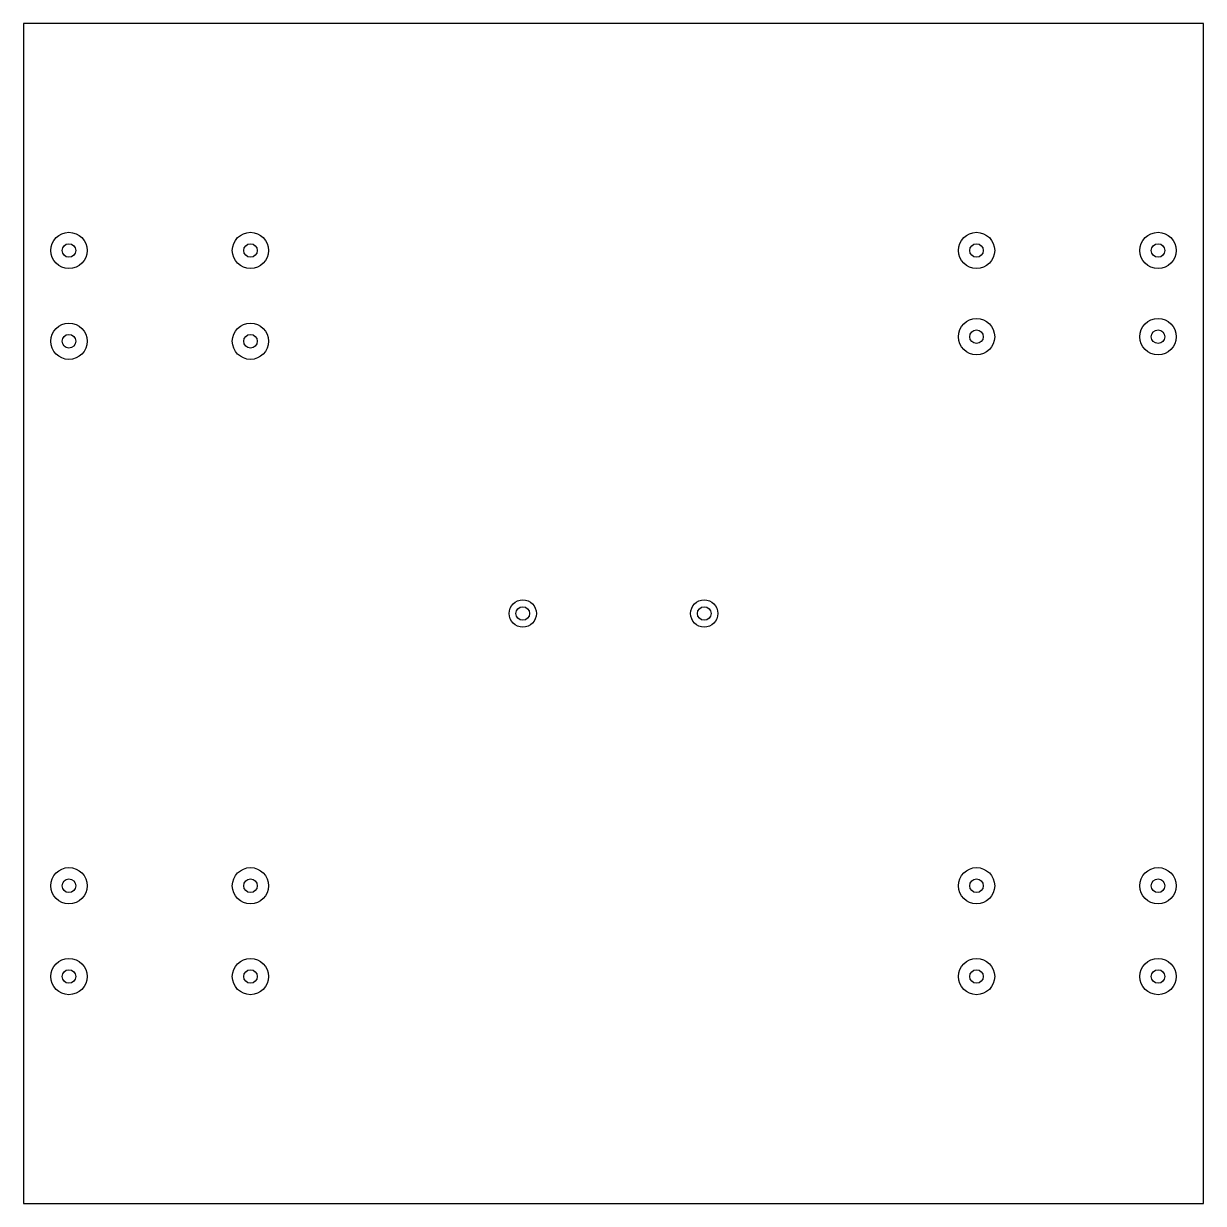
# Model space of a CAD drawing. Extents: x 20 to 280, y 10 to 270.
import ezdxf

# ---------------------------------------------------------------- set-up
doc = ezdxf.new("R2010")
doc.units = 0
doc.header["$LTSCALE"] = 0.000394
doc.layers.add('PLAN_1', color=7, linetype='CONTINUOUS')

msp = doc.modelspace()

# ---------------------------------------------------------------- linework, layer by layer
at = {"layer": 'PLAN_1', "color": 7}
msp.add_polyline3d([(20, 10, -18), (280, 10, -18), (280, 270, -18), (20, 270, -18), (20, 10, -18)], dxfattribs=at)
for centre, radius in [((30, 220, -5), 4), ((70, 220, -5), 4), ((230, 220, -5), 4), ((270, 220, -5), 4), ((30, 220, -18), 1.5), ((70, 220, -18), 1.5), ((230, 220, -18), 1.5), ((270, 220, -18), 1.5), ((30, 200, -5), 4), ((70, 200, -5), 4), ((230, 201, -5), 4), ((270, 201, -5), 4), ((30, 200, -18), 1.5), ((70, 200, -18), 1.5), ((230, 201, -18), 1.5), ((270, 201, -18), 1.5), ((130, 140, -5), 3), ((170, 140, -5), 3), ((130, 140, -18), 1.5), ((170, 140, -18), 1.5), ((30, 80, -5), 4), ((70, 80, -5), 4), ((230, 80, -5), 4), ((270, 80, -5), 4), ((30, 80, -18), 1.5), ((70, 80, -18), 1.5), ((230, 80, -18), 1.5), ((270, 80, -18), 1.5), ((30, 60, -5), 4), ((70, 60, -5), 4), ((230, 60, -5), 4), ((270, 60, -5), 4), ((30, 60, -18), 1.5), ((70, 60, -18), 1.5), ((230, 60, -18), 1.5), ((270, 60, -18), 1.5)]:
    msp.add_circle(centre, radius, dxfattribs=at)

doc.saveas('drawing.dxf')
